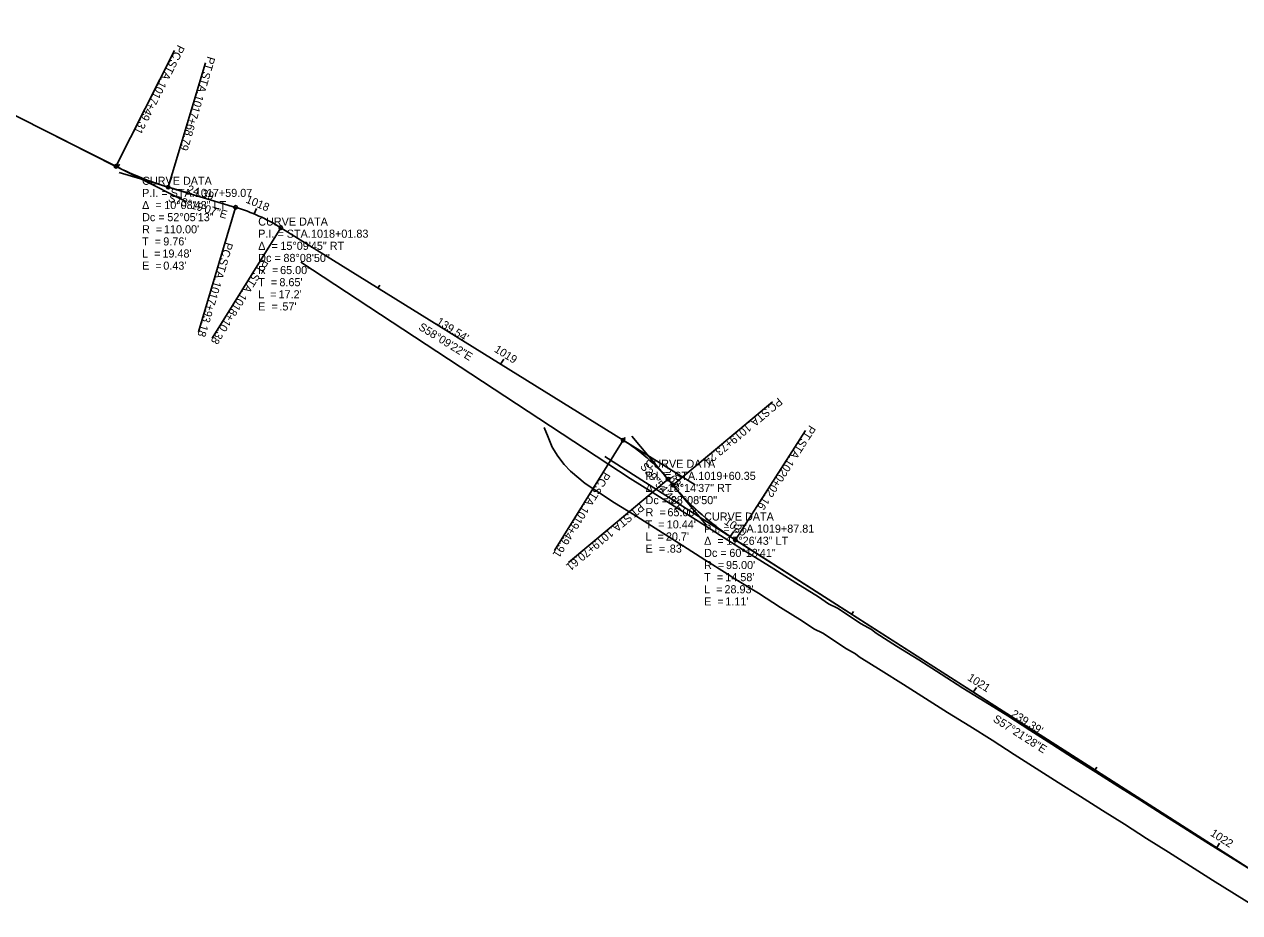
# Model space of a CAD drawing. Extents: x 134217 to 145174, y 333052 to 339902.
# Drawn here: x 135675.1 to 136096, y 338686.3 to 338994.1 of the extents above; entities that cross this region are included whole.
import ezdxf

# ---------------------------------------------------------------- set-up
doc = ezdxf.new("R2010")
doc.units = 0
for name, color, linetype in [('GE_P_Alignment', 7, 'Continuous'), ('GE_P_Alignment_100_Bearings', 7, 'Continuous'), ('GE_P_Alignment_100_Cardinal_Points', 7, 'Continuous'), ('GE_P_Alignment_100_Curve_Data', 7, 'Continuous'), ('GE_P_Alignment_100_Distances', 7, 'Continuous'), ('GE_P_Alignment_100_Stations', 7, 'Continuous'), ('SC_Scratch1', 7, 'Continuous'), ('SC_Scratch5', 7, 'Continuous'), ('SC_Scratch7', 7, 'Continuous')]:
    doc.layers.add(name, color=color, linetype=linetype)

msp = doc.modelspace()

# ---------------------------------------------------------------- linework, layer by layer
at = {"layer": 'GE_P_Alignment'}
for p, q in [((135609.56, 338994.1), (135706.86, 338944.89)), ((135724.93, 338937.68), (135748.29, 338930.68)), ((135763.93, 338923.64), (135882.46, 338850.01)), ((135898.03, 338836.5), (135899.71, 338834.49)), ((135921.34, 338815.45), (136122.92, 338686.32))]:
    msp.add_line(p, q, dxfattribs=at)
for centre, radius, start, end in [((135756.5, 339043.06), 110, 243.1732, 253.3186), ((135729.64, 338868.42), 65, 58.156, 73.3186), ((135848.17, 338794.8), 65, 39.9125, 58.156), ((135972.58, 338895.44), 95, 219.9125, 237.3578)]:
    msp.add_arc(centre, radius, start, end, dxfattribs=at)
at = {"layer": 'GE_P_Alignment_100_Cardinal_Points'}
for p, q in [((135706.86, 338944.89), (135727.17, 338985.05)), ((135724.93, 338937.68), (135737.85, 338980.79)), ((135748.29, 338930.68), (135735.38, 338887.58)), ((135763.93, 338923.64), (135740.19, 338885.41)), ((135899.71, 338834.49), (135934.23, 338863.36)), ((135882.46, 338850.01), (135858.72, 338811.79)), ((135921.34, 338815.45), (135945.61, 338853.34)), ((135898.03, 338836.5), (135863.51, 338807.63))]:
    msp.add_line(p, q, dxfattribs=at)
for centre in [(135706.86, 338944.89), (135724.93, 338937.68), (135748.29, 338930.68), (135763.93, 338923.64), (135882.46, 338850.01), (135898.03, 338836.5), (135899.71, 338834.49), (135921.34, 338815.45)]:
    msp.add_circle(centre, 0.6, dxfattribs=at)
at = {"layer": 'GE_P_Alignment_100_Stations'}
for p, q in [((135707.48, 338944.58), (135708.02, 338945.66)), ((135754.72, 338928.39), (135755.49, 338930.23)), ((135797.59, 338902.73), (135798.22, 338903.75)), ((135840.06, 338876.35), (135841.12, 338878.05)), ((135882.54, 338849.97), (135883.17, 338850.99)), ((135919.53, 338816.63), (135920.65, 338818.29)), ((135961.62, 338789.64), (135962.27, 338790.65)), ((136003.72, 338762.67), (136004.8, 338764.36)), ((136045.82, 338735.7), (136046.47, 338736.71)), ((136087.93, 338708.73), (136089.01, 338710.42))]:
    msp.add_line(p, q, dxfattribs=at)
at = {"layer": 'SC_Scratch1'}
for p, q in [((135609.56, 338994.1), (135706.86, 338944.89)), ((135724.93, 338937.68), (135748.29, 338930.68)), ((135763.93, 338923.64), (135882.46, 338850.01)), ((135763.93, 338923.64), (135882.46, 338850.01)), ((135876.13, 338844.36), (136122.14, 338687.04)), ((135898.03, 338836.5), (135899.71, 338834.49)), ((135921.34, 338815.45), (136122.92, 338686.32))]:
    msp.add_line(p, q, dxfattribs=at)
msp.add_lwpolyline([(135770.85, 338911.68), (135884.88, 338836.79), (135892.55, 338832.06), (135900.19, 338827.21), (135908.49, 338821.98), (135916.14, 338816.98), (135923.84, 338812.16), (135926.82, 338810.29), (135934.71, 338805.44), (135942.34, 338800.55), (135950.08, 338795.72), (135953.64, 338793.34), (135956.69, 338791.77), (135964.91, 338786.34), (135968.53, 338784.44), (135970.11, 338783.16), (135977.2, 338778.7), (135984.88, 338773.88), (135992.58, 338768.98), (136000.1, 338764.13), (136007.84, 338759.39), (136015.67, 338754.47), (136023.27, 338749.55), (136030.92, 338744.71), (136038.48, 338739.87), (136046.17, 338735.05), (136053.78, 338730.19), (136061.46, 338725.43), (136069.15, 338720.44), (136076.64, 338715.69), (136084.23, 338710.89), (136091.85, 338706.12), (136099.52, 338701.35)], dxfattribs=at)
for centre, radius, start, end in [((135756.5, 339043.06), 110, 243.1732, 253.3186), ((135729.64, 338868.42), 65, 58.156, 73.3186), ((135848.17, 338794.8), 65, 39.9125, 58.156), ((135848.17, 338794.8), 65, 39.9125, 58.156), ((135972.58, 338895.44), 95, 219.9125, 237.4017), ((135972.58, 338895.44), 95, 219.9125, 237.3578)]:
    msp.add_arc(centre, radius, start, end, dxfattribs=at)
at = {"layer": 'SC_Scratch5'}
msp.add_lwpolyline([(136101.87, 338688.1), (136094.23, 338692.87), (136086.56, 338697.64), (136078.91, 338702.42), (136071.3, 338707.24), (136063.75, 338712.02), (136056.1, 338716.99), (136048.46, 338721.73), (136040.82, 338726.6), (136033.12, 338731.43), (136025.55, 338736.28), (136017.89, 338741.13), (136010.29, 338746.04), (136002.57, 338750.9), (135994.78, 338755.66), (135987.19, 338760.56), (135979.54, 338765.43), (135971.88, 338770.23), (135964.27, 338775.02), (135963, 338776.05), (135959.82, 338777.72), (135951.63, 338783.13), (135948.56, 338784.71), (135944.65, 338787.32), (135936.99, 338792.1), (135929.4, 338796.97), (135921.54, 338801.79), (135918.53, 338803.69), (135910.75, 338808.55), (135903.09, 338813.56), (135894.84, 338818.76), (135887.24, 338823.59), (135879.51, 338828.35), (135869.34, 338835.03), (135864.25, 338839.26), (135862.09, 338841.54), (135859.84, 338844.44), (135857.96, 338847.55), (135856.54, 338851.09), (135855.18, 338854.43)], dxfattribs=at)
at = {"layer": 'SC_Scratch7'}
for p, q in [((135681.74, 338957.55), (135731.29, 338932.58)), ((135707.94, 338942.77), (135731.33, 338935.77)), ((135723.66, 338938.06), (135727.21, 338937)), ((135882.46, 338850.01), (135907.41, 338834.52)), ((135911.27, 338820.67), (135885.53, 338851.45)), ((135930.33, 338809.7), (135905.6, 338825.51))]:
    msp.add_line(p, q, dxfattribs=at)

# ---------------------------------------------------------------- texts
at = {"layer": 'GE_P_Alignment_100_Bearings'}
for s, rotation, p in [('S73°19\'07"E', 343.3186, (135724.76, 338932.73)), ('S58°09\'22"E', 328.156, (135811.37, 338888.52)), ('S39°54\'45"E', 309.9125, (135888.17, 338840.81)), ('S57°21\'28"E', 327.3578, (136010.33, 338752.74))]:
    msp.add_text(s, height=2.8, rotation=rotation, dxfattribs=at).set_placement(p)
at = {"layer": 'GE_P_Alignment_100_Cardinal_Points'}
for s, rotation, p in [('PC', 243.1732, (135728.3, 338987.18)), (' STA. ', 243.1732, (135726.23, 338983.09)), ('PT', 253.3186, (135738.6, 338983.17)), (' STA. ', 253.3186, (135737.34, 338978.94)), ('1017+49.31', 243.1732, (135721.96, 338974.66)), ('1017+68.79', 253.3186, (135734.62, 338969.89)), ('PC', 253.3186, (135744.77, 338918.79)), (' STA. ', 253.3186, (135743.46, 338914.4)), ('PT', 238.156, (135757.38, 338913)), ('1017+93.18', 253.3186, (135740.74, 338905.34)), (' STA. ', 238.156, (135755.05, 338909.25)), ('1018+10.38', 238.156, (135750.06, 338901.22)), ('PC', 219.9125, (135936.2, 338864.95)), (' STA. ', 219.9125, (135932.68, 338862.01)), ('1019+73.24', 219.9125, (135925.43, 338855.95)), ('PT', 237.3578, (135947.01, 338855.45)), (' STA. ', 237.3578, (135944.63, 338851.73)), ('1020+02.16', 237.3578, (135939.53, 338843.77)), ('PC', 238.156, (135875.86, 338839.3)), (' STA. ', 238.156, (135873.44, 338835.4)), ('1019+49.91', 238.156, (135868.45, 338827.38)), ('PT', 219.9125, (135888.33, 338828.34)), (' STA. ', 219.9125, (135884.95, 338825.51)), ('1019+70.61', 219.9125, (135877.7, 338819.44))]:
    msp.add_text(s, height=2.8, rotation=rotation, dxfattribs=at).set_placement(p)
at = {"layer": 'GE_P_Alignment_100_Curve_Data'}
for s, p in [('CURVE DATA', (135715.9, 338938.49)), ('P.I. = STA. ', (135715.9, 338934.29)), ('1017+59.07', (135734.16, 338934.29)), ('Δ  = ', (135715.9, 338930.09)), ('10°08\'43" LT', (135723.57, 338930.09)), ('Dc = ', (135715.9, 338925.89)), ('52°05\'13"', (135724.63, 338925.89)), ('CURVE DATA', (135756.11, 338924.36)), ('R  = ', (135715.9, 338921.69)), ("110.00'", (135723.48, 338921.69)), ('P.I. = STA. ', (135756.11, 338920.16)), ('1018+01.83', (135774.38, 338920.16)), ('T  = ', (135715.9, 338917.49)), ("9.76'", (135723.23, 338917.49)), ('Δ  = ', (135756.11, 338915.96)), ('15°09\'45" RT', (135763.79, 338915.96)), ('L  = ', (135715.9, 338913.29)), ("19.48'", (135722.94, 338913.29)), ('Dc = ', (135756.11, 338911.76)), ('88°08\'50"', (135764.85, 338911.76)), ('E  = ', (135715.9, 338909.09)), ("0.43'", (135723.24, 338909.09)), ('R  = ', (135756.11, 338907.56)), ("65.00'", (135763.69, 338907.56)), ('T  = ', (135756.11, 338903.36)), ("8.65'", (135763.45, 338903.36)), ('L  = ', (135756.11, 338899.16)), ("17.2'", (135763.15, 338899.16)), ('E  = ', (135756.11, 338894.96)), (".57'", (135763.45, 338894.96)), ('CURVE DATA', (135890.25, 338840.46)), ('P.I. = STA. ', (135890.25, 338836.26)), ('1019+60.35', (135908.51, 338836.26)), ('Δ  = ', (135890.25, 338832.06)), ('18°14\'37" RT', (135897.92, 338832.06)), ('Dc = ', (135890.25, 338827.86)), ('88°08\'50"', (135898.98, 338827.86)), ('R  = ', (135890.25, 338823.66)), ("65.00'", (135897.83, 338823.66)), ('CURVE DATA', (135910.53, 338822.17)), ('T  = ', (135890.25, 338819.46)), ("10.44'", (135897.58, 338819.46)), ('P.I. = STA. ', (135910.53, 338817.97)), ('1019+87.81', (135928.79, 338817.97)), ('L  = ', (135890.25, 338815.26)), ("20.7'", (135897.29, 338815.26)), ('Δ  = ', (135910.53, 338813.77)), ('17°26\'43" LT', (135918.2, 338813.77)), ('E  = ', (135890.25, 338811.06)), (".83'", (135897.59, 338811.06)), ('Dc = ', (135910.53, 338809.57)), ('60°18\'41"', (135919.26, 338809.57)), ('R  = ', (135910.53, 338805.37)), ("95.00'", (135918.11, 338805.37)), ('T  = ', (135910.53, 338801.17)), ("14.58'", (135917.86, 338801.17)), ('L  = ', (135910.53, 338796.97)), ("28.93'", (135917.57, 338796.97)), ('E  = ', (135910.53, 338792.77)), ("1.11'", (135917.87, 338792.77))]:
    msp.add_text(s, height=2.8, dxfattribs=at).set_placement(p)
at = {"layer": 'GE_P_Alignment_100_Distances'}
for s, rotation, p in [("24.39'", 343.3186, (135731.3, 338935.82)), ("139.54'", 328.156, (135817.55, 338890.38)), ("2.63'", 309.9125, (135896.05, 338838.93)), ("239.39'", 327.3578, (136016.53, 338754.52))]:
    msp.add_text(s, height=2.8, rotation=rotation, dxfattribs=at).set_placement(p)
at = {"layer": 'GE_P_Alignment_100_Stations'}
for s, rotation, p in [('1018', 337.3039, (135751.57, 338932.41)), ('1019', 328.156, (135837.61, 338880.81)), ('1020', 326.0525, (135917.22, 338821.2)), ('1021', 327.3578, (136001.48, 338767.08)), ('1022', 327.3578, (136085.57, 338713.21))]:
    msp.add_text(s, height=2.8, rotation=rotation, dxfattribs=at).set_placement(p)

doc.saveas('drawing.dxf')
